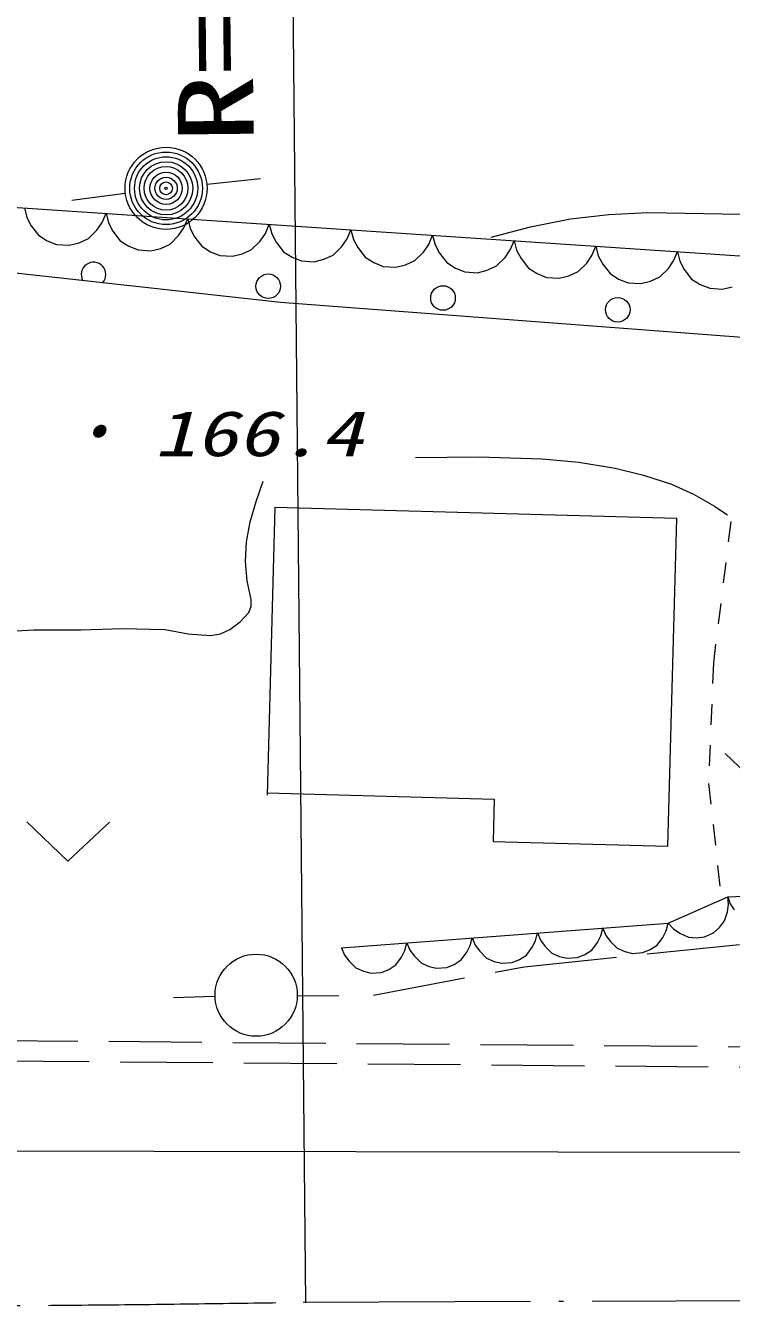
# Model space of a CAD drawing. Units: millimetres, scale not verified. Extents: x 40000 to 680000, y 20000 to 380000.
# Drawn here: x 133350 to 150446, y 276335 to 307382 of the extents above; entities that cross this region are included whole.
import ezdxf
from ezdxf.enums import TextEntityAlignment as Align

# ---------------------------------------------------------------- set-up
doc = ezdxf.new("R2010")
doc.units = ezdxf.units.MM
doc.header["$LTSCALE"] = 1000
for name, pattern in [('USER1', [1, 0.5, -0.5]), ('USER2', [3, 2.25, -0.75]), ('USER4', [7.000001, 5.508197, -0.688525, 0.114754, -0.688525])]:
    doc.linetypes.add(name, pattern=pattern)
for name, color, linetype, lineweight in [('S-BGD', 1, 'Continuous', 13), ('S-BGD-HTXT', 6, 'Continuous', 13), ('S-BMK', 3, 'USER4', 13)]:
    doc.layers.add(name, color=color, linetype=linetype, lineweight=lineweight)
doc.styles.add('ＭＳ ゴシック', font='')
doc.styles.get('ＭＳ ゴシック').set_extended_font_data('MS Gothic')

msp = doc.modelspace()

# ---------------------------------------------------------------- linework, layer by layer
at = {"layer": 'S-BGD'}
for p, q in [((137748, 303542), (139041, 303678)), ((129366, 303230), (155074, 301502)), ((135762, 303309), (134473, 303141)), ((133321, 302965), (133380, 302732)), ((133380, 302732), (133485, 302531)), ((135204, 302609), (135298, 302832)), ((135298, 302832), (135357, 302599)), ((146551, 302699), (147479, 302805)), ((147479, 302805), (148426, 302852)), ((148426, 302852), (151371, 302803)), ((133485, 302531), (133664, 302301)), ((134870, 302220), (135077, 302424)), ((135077, 302424), (135204, 302609)), ((135357, 302599), (135463, 302398)), ((135463, 302398), (135641, 302168)), ((137055, 302291), (137182, 302477)), ((137182, 302477), (137276, 302699)), ((137276, 302699), (137335, 302466)), ((137335, 302466), (137441, 302265)), ((139159, 302344), (139254, 302566)), ((139254, 302566), (139312, 302333)), ((141137, 302211), (141231, 302433)), ((141231, 302433), (141290, 302200)), ((144625, 302256), (145584, 302508)), ((145584, 302508), (146551, 302699)), ((133664, 302301), (133873, 302168)), ((133873, 302168), (134101, 302078)), ((134407, 302057), (134644, 302116)), ((134644, 302116), (134870, 302220)), ((135641, 302168), (135851, 302035)), ((136622, 301983), (136848, 302087)), ((136848, 302087), (137055, 302291)), ((137441, 302265), (137619, 302035)), ((138825, 301954), (139033, 302158)), ((139033, 302158), (139159, 302344)), ((139312, 302333), (139418, 302133)), ((139418, 302133), (139596, 301902)), ((141010, 302026), (141137, 302211)), ((141290, 302200), (141396, 302000)), ((143114, 302078), (143209, 302300)), ((143209, 302300), (143268, 302067)), ((145092, 301945), (145186, 302167)), ((145186, 302167), (145245, 301935)), ((134101, 302078), (134407, 302057)), ((135851, 302035), (136078, 301945)), ((136078, 301945), (136385, 301924)), ((136385, 301924), (136622, 301983)), ((137619, 302035), (137828, 301902)), ((137828, 301902), (138056, 301812)), ((138056, 301812), (138362, 301791)), ((138362, 301791), (138600, 301850)), ((138600, 301850), (138825, 301954)), ((139596, 301902), (139806, 301769)), ((140577, 301717), (140803, 301821)), ((140803, 301821), (141010, 302026)), ((141396, 302000), (141574, 301769)), ((142780, 301688), (142988, 301893)), ((142988, 301893), (143114, 302078)), ((143268, 302067), (143373, 301867)), ((143373, 301867), (143552, 301636)), ((144965, 301760), (145092, 301945)), ((145245, 301935), (145351, 301734)), ((146943, 301627), (147070, 301812)), ((147070, 301812), (147164, 302034)), ((147164, 302034), (147223, 301802)), ((147223, 301802), (147329, 301601)), ((149047, 301679), (149142, 301901)), ((149142, 301901), (149200, 301669)), ((139527, 300671), (131114, 301601)), ((139806, 301769), (140033, 301679)), ((140033, 301679), (140340, 301658)), ((140340, 301658), (140577, 301717)), ((141574, 301769), (141784, 301636)), ((141784, 301636), (142011, 301546)), ((142011, 301546), (142317, 301525)), ((142317, 301525), (142555, 301584)), ((142555, 301584), (142780, 301688)), ((143552, 301636), (143761, 301503)), ((143761, 301503), (143989, 301413)), ((144532, 301451), (144758, 301555)), ((144758, 301555), (144965, 301760)), ((145351, 301734), (145529, 301503)), ((145529, 301503), (145739, 301370)), ((146735, 301422), (146943, 301627)), ((147329, 301601), (147507, 301370)), ((148713, 301289), (148921, 301494)), ((148921, 301494), (149047, 301679)), ((149200, 301669), (149306, 301468)), ((149306, 301468), (149484, 301237)), ((143989, 301413), (144295, 301393)), ((144295, 301393), (144532, 301451)), ((145739, 301370), (145966, 301280)), ((145966, 301280), (146273, 301260)), ((146273, 301260), (146510, 301318)), ((146510, 301318), (146735, 301422)), ((147507, 301370), (147716, 301237)), ((147716, 301237), (147944, 301147)), ((148250, 301127), (148488, 301185)), ((148488, 301185), (148713, 301289)), ((149484, 301237), (149694, 301104)), ((147944, 301147), (148250, 301127)), ((149694, 301104), (149921, 301014)), ((149921, 301014), (150228, 300994)), ((150228, 300994), (150465, 301052)), ((151456, 299766), (139527, 300671)), ((142793, 296916), (144322, 296927)), ((144322, 296927), (145862, 296879)), ((145862, 296879), (146750, 296797)), ((146750, 296797), (147630, 296655)), ((147630, 296655), (148321, 296488)), ((138936, 295849), (139103, 296339)), ((148321, 296488), (148993, 296263)), ((148993, 296263), (149529, 296023)), ((149529, 296023), (150035, 295731)), ((138793, 295350), (138936, 295849)), ((139391, 295702), (139200, 288725)), ((149124, 295436), (139391, 295702)), ((150035, 295731), (150193, 295629)), ((150193, 295629), (150350, 295526)), ((138703, 294868), (138793, 295350)), ((148907, 287492), (149124, 295436)), ((138674, 294388), (138703, 294868)), ((138716, 293922), (138674, 294388)), ((138817, 293468), (138716, 293922)), ((138817, 293305), (138817, 293468)), ((138548, 292927), (138756, 293156)), ((138756, 293156), (138817, 293305)), ((134689, 292732), (135700, 292769)), ((135700, 292769), (136730, 292745)), ((138299, 292746), (138548, 292927)), ((132431, 292672), (133553, 292732)), ((133553, 292732), (134689, 292732)), ((136730, 292745), (137285, 292639)), ((137285, 292639), (137830, 292597)), ((137830, 292597), (138069, 292641)), ((138069, 292641), (138299, 292746)), ((150295, 289735), (151289, 288784)), ((139201, 288781), (144704, 288630)), ((144704, 288630), (144676, 287607)), ((133380, 288081), (134374, 287130)), ((134374, 287130), (135380, 288069)), ((144676, 287607), (148907, 287492)), ((150357, 286266), (161091, 286664)), ((148919, 285627), (150357, 286266)), ((150373, 286075), (150357, 286266)), ((150357, 286266), (150421, 286092)), ((150352, 285898), (150373, 286075)), ((150421, 286092), (150518, 285946)), ((150162, 285521), (150282, 285678)), ((150282, 285678), (150352, 285898)), ((141005, 285027), (148919, 285627)), ((145704, 285200), (145753, 285387)), ((145753, 285387), (145826, 285209)), ((147207, 285159), (147286, 285320)), ((147286, 285320), (147336, 285507)), ((147336, 285507), (147409, 285329)), ((147409, 285329), (147516, 285182)), ((148790, 285279), (148869, 285440)), ((148869, 285440), (148919, 285627)), ((148919, 285627), (149046, 285486)), ((149046, 285486), (149195, 285384)), ((149195, 285384), (149405, 285288)), ((149795, 285293), (150017, 285392)), ((150017, 285392), (150162, 285521)), ((141005, 285027), (141078, 284850)), ((142538, 284960), (142588, 285147)), ((142588, 285147), (142661, 284970)), ((144042, 284919), (144121, 285080)), ((144121, 285080), (144171, 285267)), ((144171, 285267), (144244, 285090)), ((144244, 285090), (144350, 284942)), ((145483, 284853), (145624, 285039)), ((145624, 285039), (145704, 285200)), ((145826, 285209), (145933, 285062)), ((145933, 285062), (146101, 284900)), ((147066, 284973), (147207, 285159)), ((147516, 285182), (147683, 285020)), ((147683, 285020), (147865, 284938)), ((148482, 284985), (148649, 285093)), ((148649, 285093), (148790, 285279)), ((149405, 285288), (149602, 285272)), ((149602, 285272), (149795, 285293)), ((141078, 284850), (141185, 284702)), ((141185, 284702), (141352, 284540)), ((142318, 284613), (142459, 284799)), ((142459, 284799), (142538, 284960)), ((142661, 284970), (142768, 284822)), ((142768, 284822), (142935, 284660)), ((143734, 284625), (143901, 284733)), ((143901, 284733), (144042, 284919)), ((144350, 284942), (144518, 284780)), ((144518, 284780), (144699, 284698)), ((144699, 284698), (144890, 284653)), ((145135, 284672), (145316, 284745)), ((145316, 284745), (145483, 284853)), ((146101, 284900), (146282, 284818)), ((146282, 284818), (146472, 284773)), ((146472, 284773), (146718, 284792)), ((146718, 284792), (146899, 284865)), ((146899, 284865), (147066, 284973)), ((147865, 284938), (148055, 284893)), ((148055, 284893), (148300, 284911)), ((148300, 284911), (148482, 284985)), ((141352, 284540), (141534, 284458)), ((141534, 284458), (141724, 284413)), ((141724, 284413), (141969, 284432)), ((141969, 284432), (142151, 284505)), ((142151, 284505), (142318, 284613)), ((142935, 284660), (143116, 284578)), ((143116, 284578), (143307, 284533)), ((143307, 284533), (143552, 284552)), ((143552, 284552), (143734, 284625)), ((144890, 284653), (145135, 284672)), ((137935, 283848), (136936, 283817)), ((139935, 283873), (140935, 283867)), ((115595, 280164), (136460, 280096)), ((136460, 280096), (171456, 280036))]:
    msp.add_line(p, q, dxfattribs=at)
at = {"layer": 'S-BGD', "linetype": 'USER1'}
for p, q in [((150434, 295362), (150010, 291935)), ((150010, 291935), (149892, 289010)), ((149892, 289010), (150179, 286436))]:
    msp.add_line(p, q, dxfattribs=at)
at = {"layer": 'S-BGD', "linetype": 'USER2'}
for p, q in [((145425, 284569), (150648, 285110)), ((141774, 283876), (145425, 284569)), ((132369, 282786), (170890, 282458)), ((170887, 281958), (132453, 282285))]:
    msp.add_line(p, q, dxfattribs=at)
at = {"layer": 'S-BGD'}
for centre, radius in [((136753, 303438), 995), ((136753, 303438), 880), ((136753, 303438), 765), ((136753, 303438), 645), ((136753, 303438), 530), ((136753, 303438), 390), ((136753, 303438), 270), ((136753, 303438), 155), ((136753, 303438), 30), ((139228, 301064), 298), ((143461, 300779), 298), ((147694, 300495), 298), ((138935, 283879), 995)]:
    msp.add_circle(centre, radius, dxfattribs=at)
msp.add_arc((134995, 301348), 298, 317.6487, 209.7403, dxfattribs=at)
at = {"layer": 'S-BGD-HTXT'}
msp.add_line((140135, 276422), (139757, 315446), dxfattribs=at)
at = {"layer": 'S-BMK'}
msp.add_line((140072, 276437), (162354, 276522), dxfattribs=at)
msp.add_arc((127720, 1021665), 745330, 265.09438, 270.94955, dxfattribs=at)

# ---------------------------------------------------------------- texts
at = {"layer": 'S-BGD', "style": 'ＭＳ ゴシック', "oblique": 15, "width": 1.35}
msp.add_text('166.4', height=1100, dxfattribs=at).set_placement((136465, 296615), align=Align.BOTTOM_LEFT)
at = {"layer": 'S-BGD', "style": 'ＭＳ ゴシック', "oblique": 15}
msp.add_text('・', height=1100, dxfattribs=at).set_placement((134244, 296649), align=Align.BOTTOM_LEFT)
at = {"layer": 'S-BGD-HTXT', "style": 'ＭＳ ゴシック', "width": 1.35}
msp.add_text('R=1000', height=1833, rotation=90.6, dxfattribs=at).set_placement((139427, 304532), align=Align.BOTTOM_LEFT)

doc.saveas('drawing.dxf')
